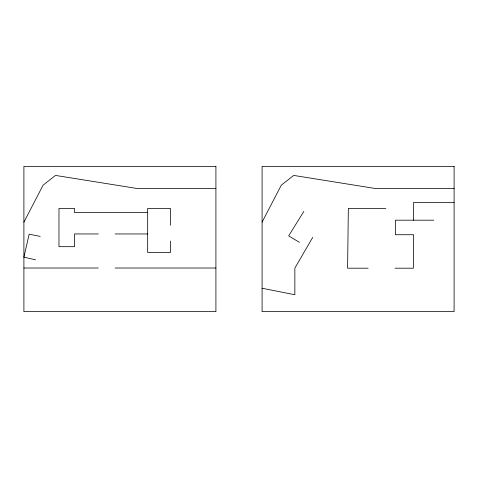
<?xml version="1.0" encoding="UTF-8"?>
<svg xmlns="http://www.w3.org/2000/svg" width="478" height="478" viewBox="0 0 478 478"><rect width="100%" height="100%" fill="white"/><g stroke="black" fill="none" stroke-linecap="round" stroke-linejoin="round"><path stroke-width="0.72" d="M23.9 222.162L43.092 185.177L55.52 175.42L137.789 188.607L215.913 188.607M262.087 222.162L281.279 185.177L293.701 175.42L375.977 188.607L454.1 188.607M312.743 237.339L294.86 268.098L294.86 294.747L262.087 288.24M303.847 211.396L288.664 235.875L299.509 242.382M454.1 202.618L413.404 202.618L413.404 220.191M385.854 208.426L348.337 208.426L347.602 268.194L368.15 268.194M147.666 212.638L74.556 212.638L74.556 208.426L58.979 208.426L58.979 246.684L74.556 246.684L74.556 233.951L98.337 233.951M433.755 220.191L395.425 220.191L395.425 234.728L413.404 234.728M115.15 233.951L147.666 233.951M23.9 268.021L98.337 268.021M115.15 268.021L215.913 268.021M395.007 268.194L413.404 268.194L413.404 235.009M40.224 236.413L29.152 234.196L23.9 257.17L35.539 259.829M170.461 225.263L170.461 208.426L147.666 208.426L147.666 252.498L170.461 252.498L170.461 241.091M215.913 166.374L23.9 166.374L23.9 311.626L215.913 311.626L215.913 166.374M454.1 166.374L262.087 166.374L262.087 311.626L454.1 311.626L454.1 166.374"/></g></svg>
